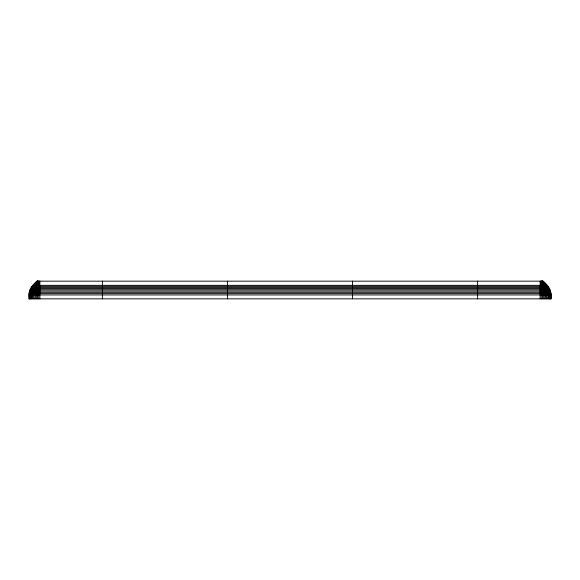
<?xml version="1.0" encoding="UTF-8"?>
<svg xmlns="http://www.w3.org/2000/svg" width="580" height="580" viewBox="0 0 580 580"><rect width="100%" height="100%" fill="white"/><g stroke="black" fill="none" stroke-linecap="round" stroke-linejoin="round"><path stroke-width="0.87" d="M546.904 298.838L546.259 289.746L544.997 285.338L542.206 281.162C547.1 285.672 549.434 292.269 548.629 298.838M541.343 298.838L540.596 281.162L541.909 285.338L542.547 298.838M29.065 294.952C28.703 289.166 33.183 284.686 37.156 281.162L542.844 281.162C548.412 285.251 552.167 291.791 551 298.838L29 298.838M545.91 298.838L545.36 289.746L544.323 285.338L541.872 281.162C546.57 285.795 548.52 292.371 547.817 298.838M543.714 298.838L543.373 289.746L541.488 281.162L544.983 286.324M544.845 298.838L544.729 292.298L543.569 285.338L541.488 281.162M37.453 298.838L38.091 285.338L39.404 281.162L38.657 298.838M33.096 298.838C32.495 292.472 34.046 285.933 38.512 281.162L36.627 289.746L36.286 298.838M37.301 286.324L38.091 285.338L38.947 281.162L35.851 288.543L35.155 298.838M38.512 281.162C34.945 286.346 33.517 292.581 34.09 298.838M30.66 288.543L29.13 293.618L550.935 293.618L549.34 288.543L547.02 285.338L32.98 285.338L30.66 288.543L549.398 288.543M29.609 298.838C28.492 291.849 31.98 285.287 37.519 281.162C32.966 285.868 30.537 292.298 31.371 298.838M37.519 281.162C32.458 285.563 29.776 292.168 30.667 298.838M33.277 286.324L37.794 281.162C33.531 286.027 31.436 292.4 32.183 298.838M30.08 298.838C29.101 292.066 32.103 285.462 37.323 281.162C31.762 285.266 28.123 291.812 29.276 298.838M32.523 286.324L37.2 281.162L32.132 286.324M33.785 286.324L38.128 281.162L35.677 285.338L35.728 286.324M32.284 286.324L37.2 281.162M38.142 286.324L38.976 285.338L39.875 281.162L39.875 298.838M39.005 286.324L39.875 285.338M32.857 286.324L33.908 285.338M32.088 286.324L547.912 286.324M31.291 287.397L548.709 287.397M30.037 289.746L549.963 289.746M29.587 291.008L550.413 291.008M29.261 292.298L550.739 292.298M551 294.952L29 294.952L29.065 298.838M544.997 285.338L546.215 286.324M549.332 298.838C550.405 292.015 547.252 285.781 542.481 281.162C548.02 285.287 551.508 291.849 550.391 298.838M542.481 281.162C547.701 285.512 551.022 291.928 549.92 298.838M550.725 298.838C551.877 291.834 548.238 285.353 542.8 281.162L547.868 286.324M542.844 281.162L547.716 286.324M540.125 285.338L540.995 286.324M541.858 286.324L541.024 285.338L540.125 281.162L540.125 298.838M542.699 286.324L541.909 285.338L541.053 281.162L543.503 286.324M543.569 285.338L544.272 286.324M547.476 286.324L542.677 281.162L547.143 286.324M546.092 285.338L546.722 286.324M36.431 285.338L36.497 286.324M35.003 285.338L35.017 286.324M550.935 294.952L550.935 298.838M477.594 281.162L477.594 298.838M352.531 281.162L352.531 298.838M227.469 281.162L227.469 298.838M102.406 281.162L102.406 298.838"/></g></svg>
